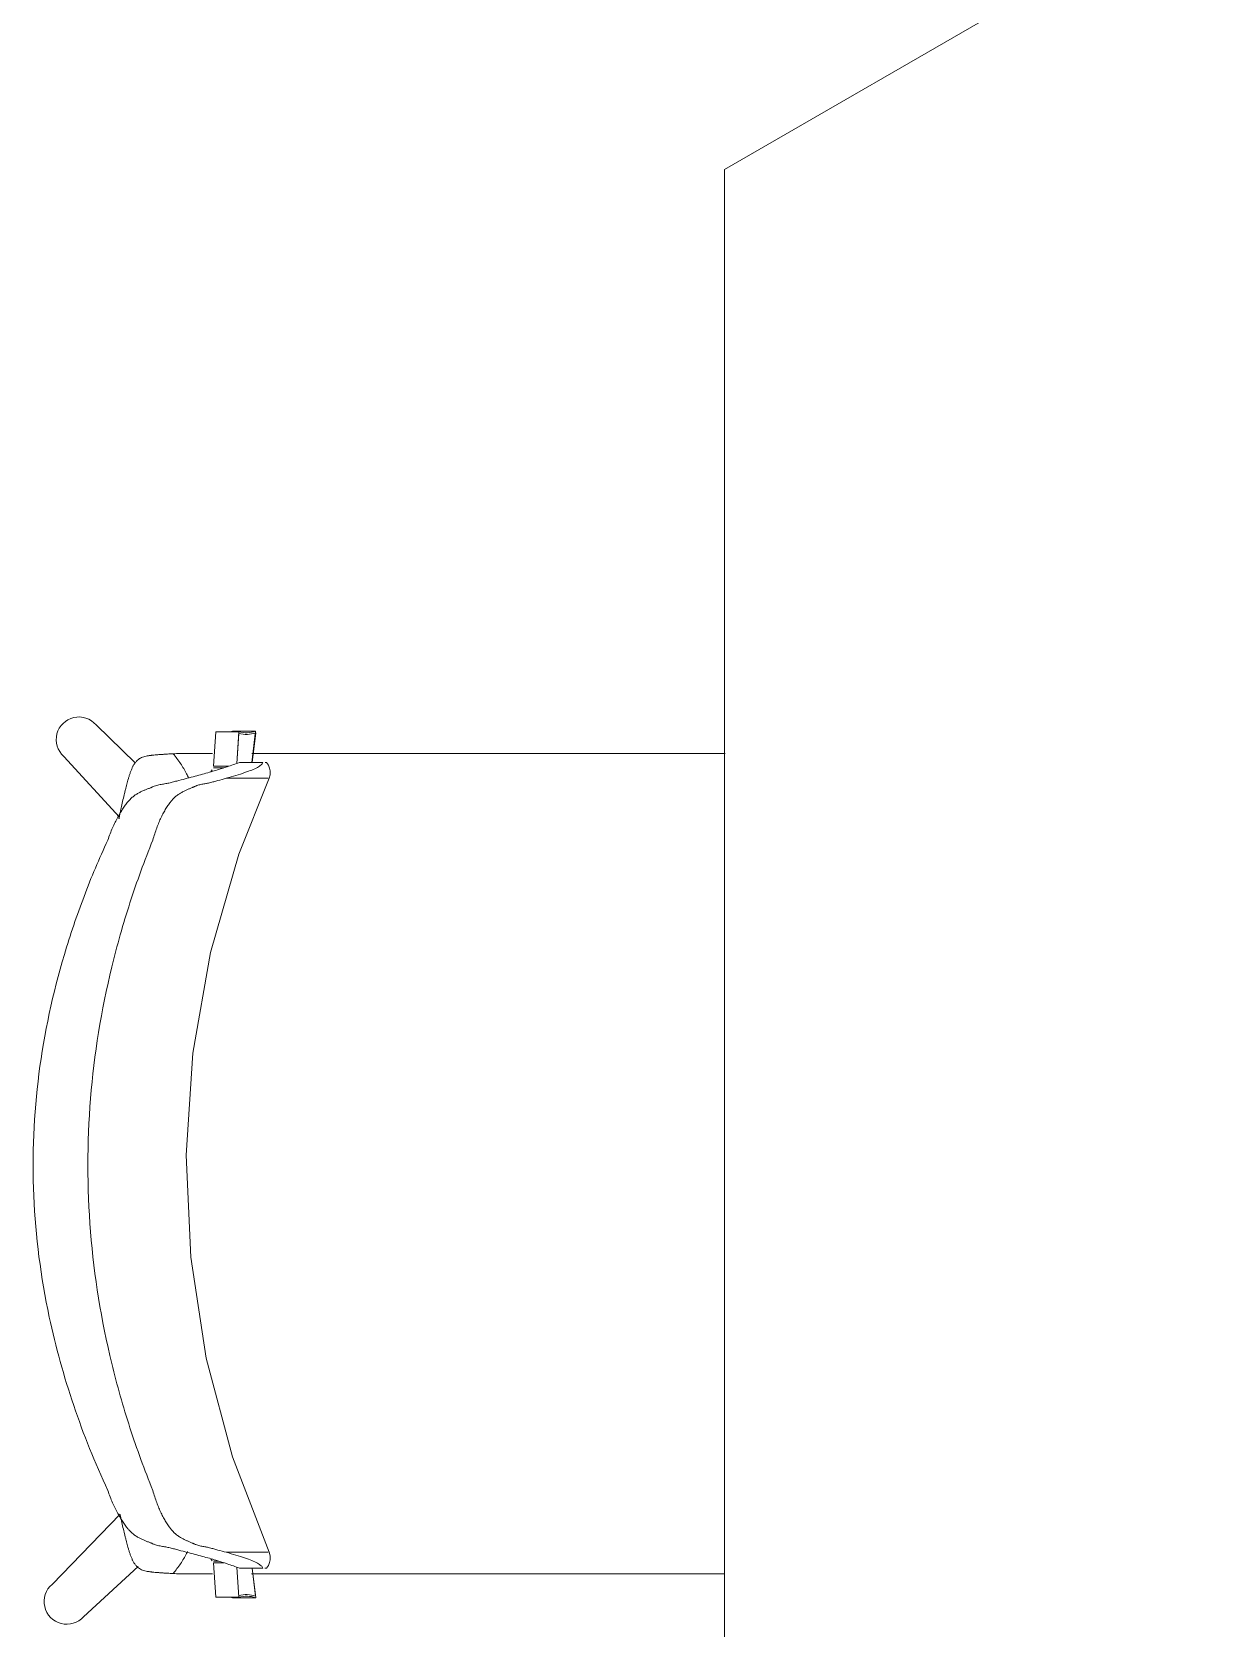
# Model space of a CAD drawing. Header units: millimetres. Extents: x 79795 to 317870, y -36033 to 97293.
# Drawn here: x 203600 to 204278, y 19063 to 19987 of the extents above; entities that cross this region are included whole.
import ezdxf

# ---------------------------------------------------------------- set-up
doc = ezdxf.new("R2010")
doc.units = ezdxf.units.MM
doc.header["$MEASUREMENT"] = 0
doc.layers.add('I-FURN', color=8, linetype='CONTINUOUS', lineweight=9)

msp = doc.modelspace()

# ---------------------------------------------------------------- linework, layer by layer
at = {"layer": 'I-FURN'}
for p, q in [((204996.1, 20482.19), (204000.2, 19907.18)), ((204000.2, 19907.18), (204000.21, 18757.17)), ((203659.52, 19563.79), (203636.74, 19585.91)), ((203704.64, 19562.04), (203706, 19581.95)), ((203706, 19581.95), (203719.34, 19581.95)), ((203729.06, 19582.27), (203715.72, 19582.27)), ((203719.34, 19581.95), (203718.08, 19563.6)), ((203719.37, 19580.99), (203718.18, 19563.64)), ((203726.88, 19564.14), (203729.06, 19582.27)), ((203727.02, 19564.14), (203729.08, 19581.32)), ((203618.02, 19567.7), (203650.26, 19532.59)), ((203713.48, 19562.04), (203704.64, 19562.04)), ((203710.57, 19561.09), (203704.67, 19561.09)), ((203733.25, 19564.14), (203719.62, 19564.14)), ((203735.32, 19564.14), (203736.41, 19562.6)), ((203736.41, 19562.6), (203737.15, 19560.86)), ((203737.15, 19560.86), (203737.46, 19559.38)), ((203737.46, 19559.38), (203737.44, 19557.11)), ((203719.4, 19511.1), (203736.9, 19555.03)), ((203737.44, 19557.11), (203736.9, 19555.03)), ((203702.97, 19454.3), (203719.4, 19511.1)), ((203692.78, 19396.06), (203702.97, 19454.3)), ((203688.94, 19337.05), (203692.78, 19396.06)), ((203691.51, 19277.97), (203688.94, 19337.05)), ((203700.43, 19219.53), (203691.51, 19277.97)), ((203715.62, 19162.4), (203700.43, 19219.53)), ((203736.9, 19107.26), (203715.62, 19162.4)), ((203650.77, 19129.38), (203611.33, 19088.72)), ((203737.44, 19105.19), (203736.9, 19107.26)), ((203737.46, 19102.91), (203737.44, 19105.19)), ((203629.54, 19070), (203661.08, 19098.98)), ((203704.64, 19102.16), (203707.66, 19102.16)), ((203706.03, 19081.3), (203704.67, 19101.21)), ((203704.67, 19101.21), (203710.57, 19101.21)), ((203718.18, 19098.66), (203719.37, 19081.3)), ((203733.25, 19098.15), (203719.62, 19098.15)), ((203729.08, 19080.98), (203727.02, 19098.15)), ((203729.06, 19081.93), (203727.11, 19098.15)), ((203735.32, 19098.15), (203736.41, 19099.69)), ((203736.41, 19099.69), (203737.15, 19101.43)), ((203737.15, 19101.43), (203737.46, 19102.91)), ((203719.37, 19081.3), (203706.03, 19081.3)), ((203715.75, 19080.98), (203729.08, 19080.98))]:
    msp.add_line(p, q, dxfattribs=at)
for centre, start, end in [((203626.78, 19577.42), 40.39413, 228.01036), ((203619.81, 19078.75), 130.41756, 318.03379)]:
    msp.add_arc(centre, 13.09, start, end, dxfattribs=at)
for centre, start_param, end_param in [((203710.33, 19598.77), 3.380441, 3.464082), ((203723.66, 19598.77), 2.884586, 3.464082), ((203723.69, 19597.81), 2.884586, 3.464082), ((203710.36, 19064.48), 5.960696, 6.044337), ((203723.66, 19065.43), 5.960696, 6.540192), ((203723.69, 19064.48), 5.960696, 6.540192)]:
    msp.add_ellipse(centre, major_axis=(0, 17.39), ratio=0.978487, start_param=start_param, end_param=end_param, dxfattribs=at)
for points, knots in [([(203650.7, 19535.19), (203651.2, 19537.53), (203652.01, 19541.28), (203653.04, 19545.71), (203653.64, 19548.18), (203654.1, 19550.01), (203654.53, 19551.69), (203654.96, 19553.24), (203655.41, 19554.83), (203655.95, 19556.56), (203656.55, 19558.34), (203657.19, 19560.03), (203657.77, 19561.34), (203658.28, 19562.33), (203658.67, 19563.02), (203659.1, 19563.69), (203659.76, 19564.57), (203660.67, 19565.53), (203661.85, 19566.44), (203663.07, 19567.07), (203664.29, 19567.5), (203665.64, 19567.83), (203666.84, 19568.05), (203667.72, 19568.17), (203668.24, 19568.24), (203668.63, 19568.29), (203669.02, 19568.34), (203669.54, 19568.4), (203670.43, 19568.49), (203671.66, 19568.6), (203672.88, 19568.7), (203673.89, 19568.77), (203674.68, 19568.83), (203675.51, 19568.88), (203676.61, 19568.96), (203678.55, 19569.07), (203680.21, 19569.17), (203681.29, 19569.22)], [0, 0, 0, 0, 0.125, 0.1875, 0.21875, 0.25, 0.28125, 0.3125, 0.34375, 0.375, 0.40625, 0.4375, 0.46875, 0.484375, 0.5, 0.515625, 0.53125, 0.5625, 0.59375, 0.625, 0.65625, 0.6875, 0.71875, 0.734375, 0.742188, 0.75, 0.757812, 0.765625, 0.78125, 0.8125, 0.84375, 0.859375, 0.875, 0.890625, 0.90625, 0.9375, 1, 1, 1, 1]), ([(203690.27, 19555.21), (203689.9, 19556.03), (203688.54, 19558.84), (203685.73, 19563.54), (203682.88, 19567.35), (203681.29, 19569.22)], [0.93303317, 0.93303317, 0.93303317, 0.93303317, 0.94444444, 0.97222222, 1, 1, 1, 1]), ([(203726.79, 19569.43), (203727.25, 19569.43), (203732.78, 19569.43), (203743.58, 19569.43), (203758.99, 19569.43), (203774.05, 19569.43), (203786.55, 19569.43), (203796.62, 19569.43), (203804.28, 19569.43), (203811.96, 19569.43), (203822.05, 19569.43), (203834.53, 19569.43), (203846.96, 19569.43), (203856.95, 19569.43), (203864.53, 19569.43), (203872.1, 19569.43), (203882.06, 19569.43), (203894.4, 19569.43), (203906.77, 19569.43), (203916.79, 19569.43), (203924.42, 19569.43), (203932.06, 19569.43), (203942.16, 19569.43), (203954.74, 19569.43), (203969.85, 19569.43), (203985.2, 19569.43), (203995.41, 19569.43), (204000.48, 19569.43), (204000.53, 19569.43)], [-0.896036, -0.896036, -0.896036, -0.896036, -0.8928571, -0.8571429, -0.8214286, -0.7857143, -0.75, -0.7321429, -0.7142857, -0.6964286, -0.6785714, -0.6428571, -0.6071429, -0.5892857, -0.5714286, -0.5535714, -0.5357143, -0.5, -0.4642857, -0.4464286, -0.4285714, -0.4107143, -0.3928571, -0.3571429, -0.3214286, -0.2857143, -0.25, -0.2496035, -0.2496035, -0.2496035, -0.2496035]), ([(203643.52, 19519.29), (203644.41, 19521.81), (203646.25, 19526.54), (203648.73, 19531.64), (203650.79, 19535.26), (203652.37, 19537.73), (203653.71, 19539.6), (203654.66, 19540.81), (203655.21, 19541.47), (203655.62, 19541.95), (203656.04, 19542.41), (203656.59, 19543), (203657.57, 19543.95), (203659, 19545.11), (203660.72, 19546.23), (203662.44, 19547.15), (203664.13, 19547.92), (203665.78, 19548.58), (203667.12, 19549.1), (203668.02, 19549.46), (203668.53, 19549.68), (203668.91, 19549.84), (203669.29, 19550), (203669.78, 19550.2), (203670.63, 19550.51), (203671.8, 19550.88), (203673.15, 19551.22), (203674.9, 19551.57), (203676.59, 19551.85), (203678.28, 19552.16), (203679.56, 19552.45), (203680.85, 19552.79), (203682.55, 19553.22), (203685.49, 19554), (203689.53, 19555.07), (203694.02, 19556.26), (203698.26, 19557.41), (203702.34, 19558.53), (203706.11, 19559.62), (203709.52, 19560.68), (203711.54, 19561.37), (203712.48, 19561.71)], [0, 0, 0, 0, 0.035714, 0.071429, 0.089286, 0.107143, 0.125, 0.133929, 0.138393, 0.142857, 0.147321, 0.151786, 0.160714, 0.178571, 0.196429, 0.214286, 0.232143, 0.25, 0.267857, 0.276786, 0.28125, 0.285714, 0.290179, 0.294643, 0.303571, 0.321429, 0.339286, 0.357143, 0.392857, 0.410714, 0.428571, 0.446429, 0.464286, 0.5, 0.571429, 0.642857, 0.714286, 0.785714, 0.857143, 0.928571, 1, 1, 1, 1]), ([(203734.46, 19564.14), (203734.49, 19564.14), (203734.91, 19564.14), (203735.41, 19564.14), (203735.27, 19564.14), (203734.98, 19564.14), (203734.71, 19564.14)], [0.4889838, 0.4889838, 0.4889838, 0.4889838, 0.5, 0.625, 0.75, 0.854375, 0.854375, 0.854375, 0.854375]), ([(203711.95, 19555.03), (203710.38, 19554.58), (203708.02, 19553.92), (203705.23, 19553.16), (203703.64, 19552.74), (203702.43, 19552.42), (203701.27, 19552.14), (203699.78, 19551.87), (203698.34, 19551.64), (203696.85, 19551.33), (203695.68, 19551.02), (203694.65, 19550.66), (203693.88, 19550.35), (203693.43, 19550.15), (203693.08, 19549.99), (203692.73, 19549.82), (203692.25, 19549.6), (203691.39, 19549.23), (203690.09, 19548.68), (203688.46, 19547.96), (203686.77, 19547.14), (203685.06, 19546.16), (203683.35, 19544.98), (203681.96, 19543.79), (203681.02, 19542.82), (203680.5, 19542.23), (203680.11, 19541.76), (203679.73, 19541.27), (203679.22, 19540.61), (203678.35, 19539.4), (203677.13, 19537.53), (203675.72, 19535.07), (203673.91, 19531.48), (203671.8, 19526.42), (203670.3, 19521.77), (203669.59, 19519.29)], [0, 0, 0, 0, 0.125, 0.1875, 0.21875, 0.25, 0.28125, 0.3125, 0.375, 0.40625, 0.4375, 0.46875, 0.484375, 0.492188, 0.5, 0.507812, 0.515625, 0.53125, 0.5625, 0.59375, 0.625, 0.65625, 0.6875, 0.71875, 0.734375, 0.742188, 0.75, 0.757812, 0.765625, 0.78125, 0.8125, 0.84375, 0.875, 0.9375, 1, 1, 1, 1]), ([(203711.95, 19555.03), (203714.95, 19555.03), (203720.32, 19555.03), (203726.71, 19555.03), (203731.46, 19555.03), (203734.11, 19555.03), (203735.54, 19555.03), (203736.03, 19555.03), (203736.23, 19555.03)], [0, 0, 0, 0, 0.1111111, 0.2222222, 0.3333333, 0.4444444, 0.5, 0.5555556, 0.5555556, 0.5555556, 0.5555556]), ([(203643.52, 19143.01), (203636.04, 19159.08), (203622.88, 19191.93), (203607.1, 19248.85), (203598.6, 19313.37), (203601.75, 19384.33), (203614.24, 19442.14), (203629.38, 19486.85), (203638.54, 19508.57), (203643.52, 19519.29)], [-1, -1, -1, -1, -0.863636, -0.727273, -0.545455, -0.363636, -0.181818, -0.090909, 0, 0, 0, 0]), ([(203669.59, 19519.29), (203664.73, 19507.35), (203655.91, 19483.19), (203641.87, 19433.6), (203631.51, 19369.9), (203631.51, 19292.41), (203641.86, 19228.7), (203655.91, 19179.12), (203664.73, 19154.95), (203669.59, 19143.01)], [-1, -1, -1, -1, -0.9, -0.8, -0.6, -0.4, -0.2, -0.1, 0, 0, 0, 0]), ([(203712.48, 19100.58), (203710.59, 19101.27), (203707.37, 19102.32), (203702.34, 19103.77), (203698.26, 19104.89), (203694.02, 19106.04), (203689.53, 19107.22), (203685.48, 19108.3), (203682.13, 19109.18), (203679.99, 19109.75), (203678.28, 19110.14), (203676.59, 19110.45), (203674.9, 19110.72), (203673.15, 19111.08), (203671.8, 19111.42), (203670.63, 19111.78), (203669.78, 19112.1), (203669.29, 19112.3), (203668.91, 19112.46), (203668.53, 19112.62), (203668.02, 19112.83), (203667.12, 19113.2), (203665.78, 19113.71), (203664.13, 19114.38), (203662.44, 19115.14), (203660.72, 19116.06), (203659, 19117.19), (203657.57, 19118.35), (203656.59, 19119.3), (203656.04, 19119.89), (203655.62, 19120.35), (203655.21, 19120.83), (203654.66, 19121.49), (203653.71, 19122.7), (203652.37, 19124.57), (203650.79, 19127.04), (203648.73, 19130.65), (203646.25, 19135.76), (203644.41, 19140.48), (203643.52, 19143.01)], [0, 0, 0, 0, 0.142857, 0.214286, 0.285714, 0.357143, 0.428571, 0.5, 0.535714, 0.571429, 0.589286, 0.607143, 0.642857, 0.660714, 0.678571, 0.696429, 0.705357, 0.709821, 0.714286, 0.71875, 0.723214, 0.732143, 0.75, 0.767857, 0.785714, 0.803571, 0.821429, 0.839286, 0.848214, 0.852679, 0.857143, 0.861607, 0.866071, 0.875, 0.892857, 0.910714, 0.928571, 0.964286, 1, 1, 1, 1]), ([(203669.59, 19143.01), (203670.3, 19140.53), (203671.8, 19135.87), (203673.91, 19130.82), (203675.72, 19127.23), (203677.13, 19124.76), (203678.35, 19122.9), (203679.22, 19121.69), (203679.73, 19121.02), (203680.11, 19120.54), (203680.5, 19120.07), (203681.02, 19119.48), (203681.96, 19118.51), (203683.35, 19117.32), (203685.06, 19116.14), (203686.77, 19115.16), (203688.46, 19114.33), (203690.09, 19113.62), (203691.39, 19113.07), (203692.25, 19112.69), (203692.73, 19112.47), (203693.08, 19112.31), (203693.43, 19112.15), (203693.88, 19111.95), (203694.65, 19111.63), (203695.68, 19111.28), (203696.85, 19110.97), (203698.34, 19110.66), (203699.78, 19110.43), (203701.27, 19110.16), (203702.43, 19109.88), (203703.64, 19109.55), (203705.23, 19109.13), (203708.02, 19108.37), (203710.38, 19107.71), (203711.95, 19107.26)], [0, 0, 0, 0, 0.0625, 0.125, 0.15625, 0.1875, 0.21875, 0.234375, 0.242188, 0.25, 0.257812, 0.265625, 0.28125, 0.3125, 0.34375, 0.375, 0.40625, 0.4375, 0.46875, 0.484375, 0.492188, 0.5, 0.507812, 0.515625, 0.53125, 0.5625, 0.59375, 0.625, 0.6875, 0.71875, 0.75, 0.78125, 0.8125, 0.875, 1, 1, 1, 1]), ([(203681.29, 19094.97), (203680.21, 19095.03), (203678.55, 19095.13), (203676.61, 19095.24), (203675.51, 19095.31), (203674.68, 19095.37), (203673.89, 19095.42), (203672.88, 19095.5), (203671.66, 19095.6), (203670.43, 19095.71), (203669.54, 19095.8), (203669.02, 19095.86), (203668.63, 19095.91), (203668.24, 19095.96), (203667.72, 19096.02), (203666.84, 19096.15), (203665.64, 19096.37), (203664.29, 19096.7), (203663.07, 19097.13), (203661.85, 19097.76), (203660.67, 19098.66), (203659.76, 19099.63), (203659.1, 19100.51), (203658.67, 19101.18), (203658.28, 19101.87), (203657.77, 19102.86), (203657.19, 19104.17), (203656.55, 19105.85), (203655.95, 19107.64), (203655.41, 19109.37), (203654.96, 19110.96), (203654.53, 19112.51), (203654.1, 19114.19), (203653.64, 19116.02), (203653.04, 19118.49), (203652.01, 19122.92), (203651.2, 19126.67), (203650.7, 19129.01)], [0, 0, 0, 0, 0.0625, 0.09375, 0.109375, 0.125, 0.140625, 0.15625, 0.1875, 0.21875, 0.234375, 0.242188, 0.25, 0.257812, 0.265625, 0.28125, 0.3125, 0.34375, 0.375, 0.40625, 0.4375, 0.46875, 0.484375, 0.5, 0.515625, 0.53125, 0.5625, 0.59375, 0.625, 0.65625, 0.6875, 0.71875, 0.75, 0.78125, 0.8125, 0.875, 1, 1, 1, 1]), ([(203681.29, 19094.97), (203682.88, 19096.85), (203685.73, 19100.66), (203688.28, 19104.92), (203689.45, 19107.26), (203689.63, 19107.63)], [0, 0, 0, 0, 0.02777778, 0.05555556, 0.06066679, 0.06066679, 0.06066679, 0.06066679]), ([(203734.39, 19107.26), (203734.19, 19107.26), (203732.86, 19107.26), (203729.44, 19107.26), (203722.23, 19107.26), (203715.7, 19107.26), (203711.95, 19107.26)], [0.5562224, 0.5562224, 0.5562224, 0.5562224, 0.5833333, 0.7222222, 0.8611111, 1, 1, 1, 1]), ([(203736.23, 19107.26), (203735.98, 19107.26), (203735.45, 19107.26), (203734.73, 19107.26), (203734.42, 19107.26)], [0.4444444, 0.4444444, 0.4444444, 0.4444444, 0.5138889, 0.5555556, 0.5555556, 0.5555556, 0.5555556]), ([(203734.69, 19098.15), (203734.92, 19098.15), (203735.3, 19098.15), (203735.39, 19098.15), (203734.92, 19098.15), (203734.48, 19098.15), (203734.45, 19098.15)], [0.1455616, 0.1455616, 0.1455616, 0.1455616, 0.25, 0.375, 0.5, 0.5101416, 0.5101416, 0.5101416, 0.5101416]), ([(204000.5, 19094.77), (204000.39, 19094.77), (203997.79, 19094.77), (203992.67, 19094.77), (203985.06, 19094.77), (203977.43, 19094.77), (203967.36, 19094.77), (203954.87, 19094.77), (203942.42, 19094.77), (203932.38, 19094.77), (203924.75, 19094.77), (203917.11, 19094.77), (203907.03, 19094.77), (203894.52, 19094.77), (203879.56, 19094.77), (203864.39, 19094.77), (203849.25, 19094.77), (203834.37, 19094.77), (203821.92, 19094.77), (203811.88, 19094.77), (203804.26, 19094.77), (203796.68, 19094.77), (203786.78, 19094.77), (203774.54, 19094.77), (203762.18, 19094.77), (203752.07, 19094.77), (203744.34, 19094.77), (203736.54, 19094.77), (203730.7, 19094.77), (203727.42, 19094.77), (203726.72, 19094.77)], [-0.7508218, -0.7508218, -0.7508218, -0.7508218, -0.75, -0.7321429, -0.7142857, -0.6964286, -0.6785714, -0.6428571, -0.6071429, -0.5892857, -0.5714286, -0.5535714, -0.5357143, -0.5, -0.4642857, -0.4285714, -0.3928571, -0.3571429, -0.3214286, -0.3035714, -0.2857143, -0.2678571, -0.25, -0.2142857, -0.1785714, -0.1607143, -0.1428571, -0.125, -0.1071429, -0.1022726, -0.1022726, -0.1022726, -0.1022726])]:
    msp.add_open_spline(points, degree=3, knots=knots, dxfattribs=at)
for points in [[(203681.29, 19569.22), (203681.93, 19569.26), (203683.21, 19569.33), (203684.5, 19569.4), (203685.14, 19569.43)], [(203685.14, 19569.43), (203691.25, 19569.43), (203697.55, 19569.43), (203704.05, 19569.43)], [(203703.88, 19559.97), (203703.61, 19559.59), (203703.34, 19559.21), (203703.08, 19558.81)], [(203733.25, 19564.14), (203733.07, 19563.72), (203732.35, 19562.8), (203730.22, 19561.31), (203726.96, 19559.83), (203722.75, 19558.31), (203717.79, 19556.66), (203713.98, 19555.57), (203711.95, 19555.03)], [(203712.48, 19561.71), (203713.79, 19562.12), (203716.28, 19562.95), (203718.53, 19563.76), (203719.62, 19564.14)], [(203650.7, 19535.19), (203650.47, 19533.97), (203650.24, 19532.75), (203650.01, 19531.53)], [(203650.02, 19531.59), (203650.25, 19532.79), (203650.47, 19533.99), (203650.7, 19535.19)], [(203711.95, 19107.26), (203713.98, 19106.73), (203717.79, 19105.64), (203722.75, 19103.99), (203726.96, 19102.46), (203730.22, 19100.99), (203732.35, 19099.49), (203733.07, 19098.58), (203733.25, 19098.15)], [(203703.08, 19103.49), (203703.34, 19103.09), (203703.61, 19102.69), (203703.88, 19102.33)], [(203719.62, 19098.15), (203718.53, 19098.54), (203716.28, 19099.35), (203713.79, 19100.18), (203712.48, 19100.58)], [(203685.14, 19094.77), (203684.5, 19094.8), (203683.21, 19094.87), (203681.93, 19094.94), (203681.29, 19094.97)], [(203704.11, 19094.77), (203697.6, 19094.77), (203691.28, 19094.77), (203685.14, 19094.77)]]:
    msp.add_open_spline(points, degree=3, dxfattribs=at)

doc.saveas('drawing.dxf')
